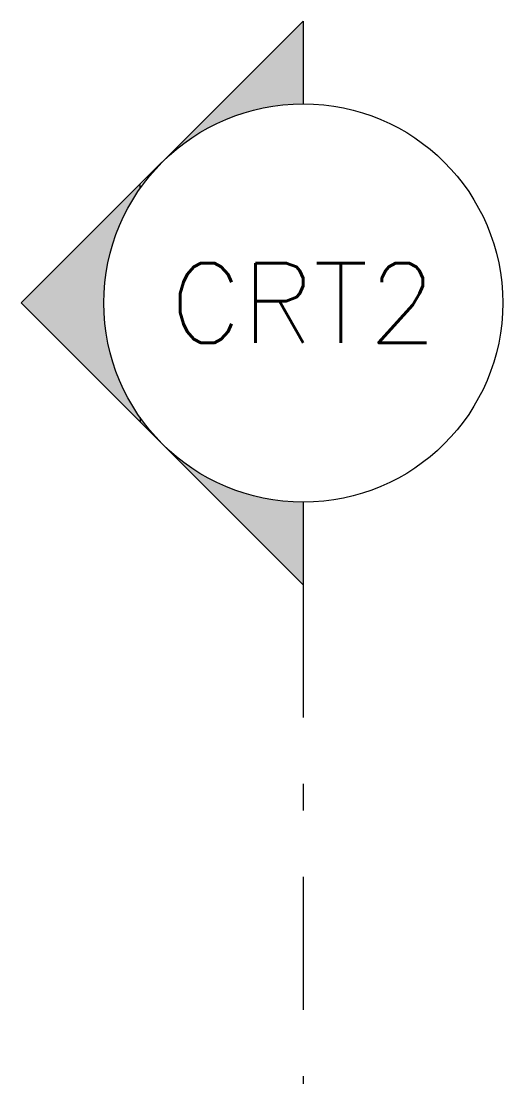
# Model space of a CAD drawing. Header units: millimetres. Extents: x 1208.23 to 1210.04, y -1383.86 to -1379.86.
import ezdxf
from ezdxf.enums import TextEntityAlignment as Align

# ---------------------------------------------------------------- set-up
doc = ezdxf.new("R2010")
doc.units = ezdxf.units.MM
doc.linetypes.add('DASHDOT', pattern=[1, 0.5, -0.25, 0, -0.25])
doc.layers.add('Símbolos_Gráficos', color=1, linetype='Continuous')
doc.styles.add('r120', font='romans.shx')

msp = doc.modelspace()

# ---------------------------------------------------------------- hatches: boundary and pattern name
at = {"layer": 'Símbolos_Gráficos'}
h = msp.add_hatch(color=254, dxfattribs=at)
h.paths.add_polyline_path([(1208.7593, -1380.3876), (1209.2897, -1379.8572), (1209.2897, -1380.1679, 0.198912)])
h.paths.add_polyline_path([(1208.229, -1380.9179), (1208.6761, -1380.4708), (1208.6761, -1380.4866, 0.364487), (1208.7593, -1381.4482)])
h.paths.add_polyline_path([(1208.7593, -1381.4482, 0.198912), (1209.2897, -1381.6679), (1209.2897, -1381.9786)])

# ---------------------------------------------------------------- linework, layer by layer
at = {"layer": 'Símbolos_Gráficos', "color": 3}
for p, q in [((1208.229, -1380.9179), (1209.2897, -1379.8572)), ((1209.2897, -1379.8572), (1209.2897, -1380.1679)), ((1208.229, -1380.9179), (1209.2897, -1381.9786)), ((1208.7593, -1381.4482), (1209.2897, -1381.9786)), ((1209.2897, -1381.6679), (1209.2897, -1381.9786))]:
    msp.add_line(p, q, dxfattribs=at)
at = {"layer": 'Símbolos_Gráficos'}
for p, q in [((1208.6761, -1380.4866), (1208.6761, -1380.4708)), ((1208.6761, -1381.3492), (1208.6761, -1381.365))]:
    msp.add_line(p, q, dxfattribs=at)
at = {"layer": 'Símbolos_Gráficos', "color": 5, "linetype": 'DASHDOT'}
msp.add_line((1209.2897, -1381.9785), (1209.2897, -1383.8572), dxfattribs=at)
at = {"layer": 'Símbolos_Gráficos', "color": 3}
msp.add_circle((1209.2897, -1380.9179), 0.75, dxfattribs=at)

# ---------------------------------------------------------------- texts
at = {"layer": 'Símbolos_Gráficos', "color": 4, "style": 'r120'}
msp.add_attdef('CRT2', text='', height=0.3, dxfattribs=at).set_placement((1209.2897, -1380.9179), align=Align.MIDDLE)

doc.saveas('drawing.dxf')
